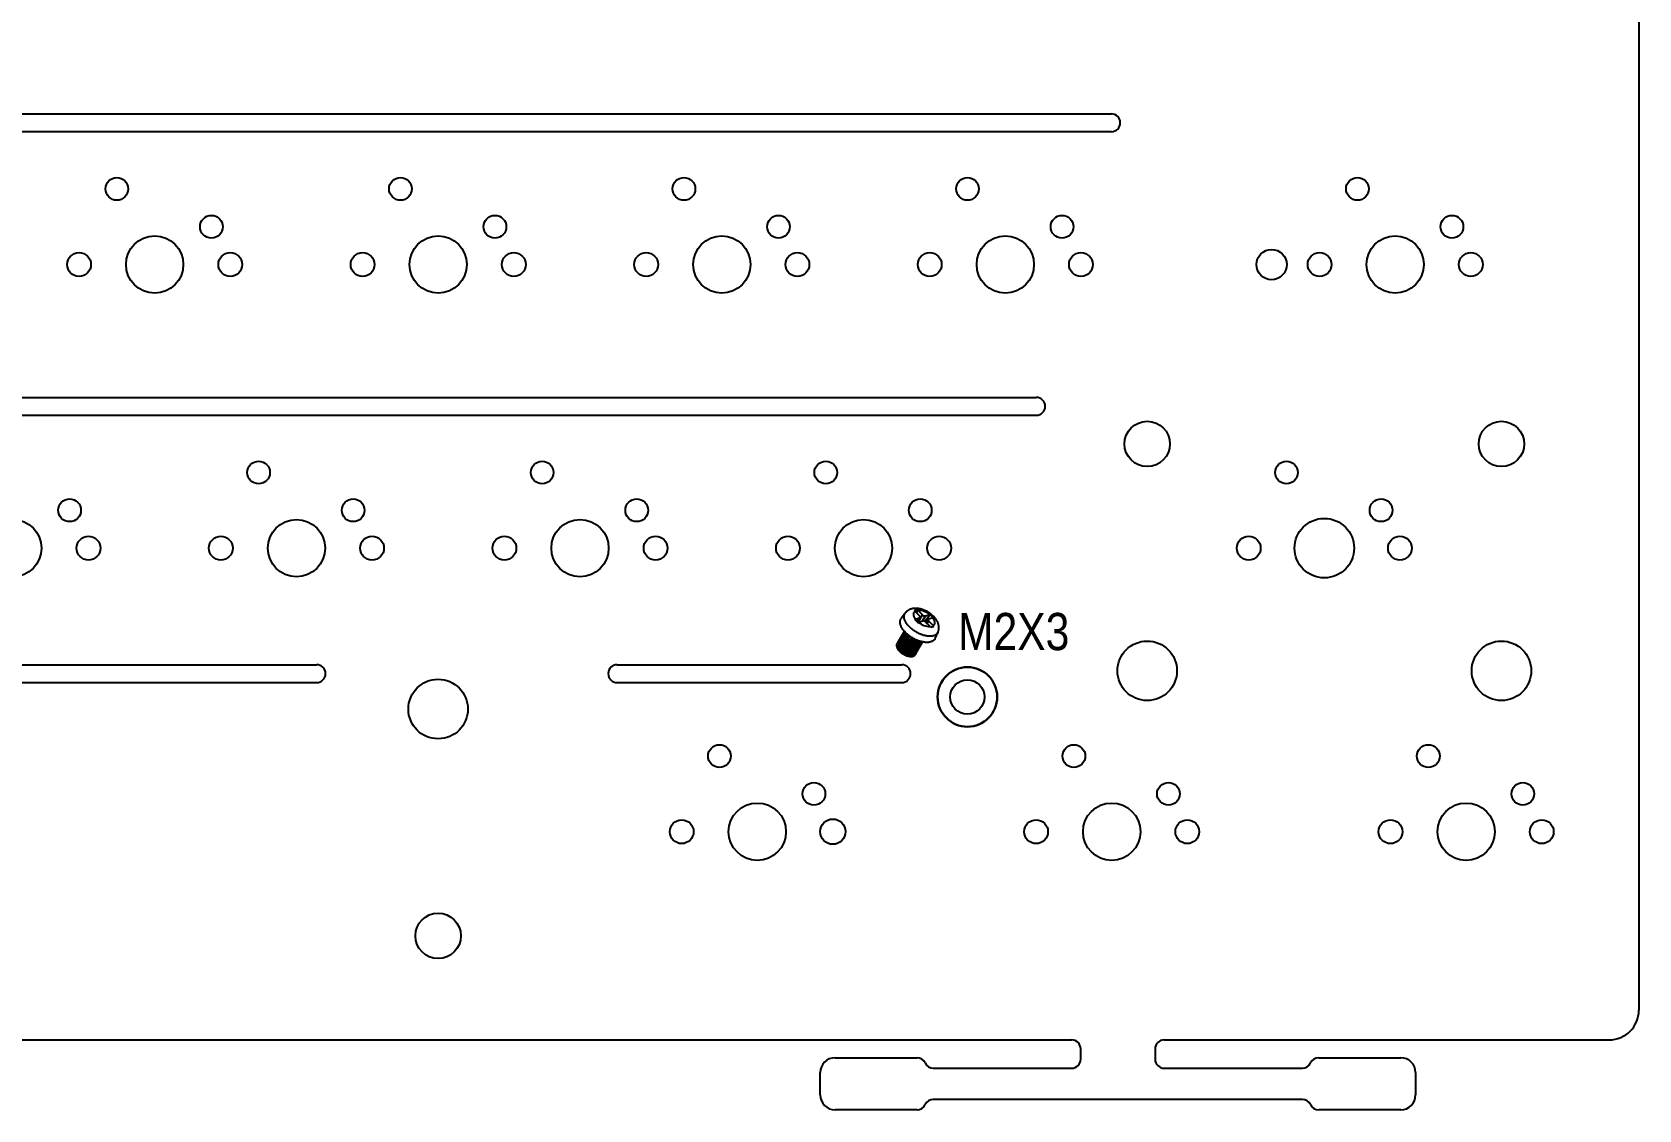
# Model space of a CAD drawing. Header units: millimetres. Extents: x 2210 to 4733, y 577 to 1929.
# Drawn here: x 2885.9 to 2993.8, y 1354.2 to 1426.6 of the extents above; entities that cross this region are included whole.
import ezdxf

# ---------------------------------------------------------------- set-up
doc = ezdxf.new("R2010")
doc.units = ezdxf.units.MM
doc.styles.get("Standard").update_dxf_attribs({"font": 'arial.ttf'})

msp = doc.modelspace()

# ---------------------------------------------------------------- linework, layer by layer
at = {"color": 7, "linetype": 'Continuous', "lineweight": 25}
for p, q in [((2993.817, 1480.078), (2993.817, 1360.853)), ((2753.747, 1421.066), (2958.378, 1421.066)), ((2958.378, 1419.866), (2753.747, 1419.866)), ((2753.747, 1402.016), (2953.335, 1402.016)), ((2753.747, 1400.816), (2953.335, 1400.816)), ((2821.28, 1384.059), (2904.985, 1384.059)), ((2925.175, 1384.059), (2944.291, 1384.059)), ((2821.28, 1382.859), (2904.985, 1382.859)), ((2925.175, 1382.859), (2944.291, 1382.859)), ((2839.667, 1358.853), (2955.717, 1358.853)), ((2956.317, 1357.553), (2956.317, 1358.253)), ((2961.317, 1358.253), (2961.317, 1357.553)), ((2961.917, 1358.853), (2991.817, 1358.853)), ((2939.817, 1357.653), (2945.327, 1357.653)), ((2946.417, 1356.953), (2955.717, 1356.953)), ((2961.917, 1356.953), (2971.217, 1356.953)), ((2972.308, 1357.653), (2977.817, 1357.653)), ((2938.817, 1355.153), (2938.817, 1356.653)), ((2978.817, 1356.653), (2978.817, 1355.153)), ((2971.217, 1354.853), (2946.417, 1354.853)), ((2945.327, 1354.153), (2939.817, 1354.153)), ((2977.817, 1354.153), (2972.308, 1354.153))]:
    msp.add_line(p, q, dxfattribs=at)
at = {"color": 4, "linetype": 'Continuous', "lineweight": 25}
for p, q in [((2944.528, 1387.523), (2944.266, 1387.167)), ((2945.488, 1387.339), (2945.183, 1387.647)), ((2945.199, 1387.127), (2945.492, 1387.216)), ((2945.308, 1387.521), (2945.353, 1387.748)), ((2945.331, 1386.941), (2945.492, 1387.216)), ((2945.342, 1386.93), (2945.522, 1387.238)), ((2945.394, 1387.711), (2945.699, 1387.403)), ((2945.404, 1386.9), (2945.699, 1387.403)), ((2945.884, 1387.335), (2945.678, 1386.984)), ((2945.834, 1386.972), (2946.213, 1387.433)), ((2945.884, 1387.335), (2946.177, 1387.424)), ((2946.073, 1387.091), (2945.947, 1386.876)), ((2946.397, 1387.202), (2946.104, 1387.113)), ((2944.314, 1386.062), (2944.302, 1386.043)), ((2944.38, 1386.176), (2944.369, 1386.157)), ((2944.447, 1386.29), (2944.436, 1386.271)), ((2945.712, 1386.994), (2945.419, 1386.905)), ((2946.202, 1386.618), (2945.897, 1386.927)), ((2946.108, 1386.991), (2946.006, 1386.817)), ((2946.108, 1386.991), (2946.413, 1386.682)), ((2946.547, 1385.829), (2946.73, 1386.232)), ((2943.98, 1385.493), (2943.969, 1385.474)), ((2944.047, 1385.607), (2944.035, 1385.588)), ((2944.113, 1385.721), (2944.102, 1385.702)), ((2944.18, 1385.834), (2944.169, 1385.815)), ((2944.247, 1385.948), (2944.236, 1385.929)), ((2945.348, 1384.971), (2945.359, 1384.99)), ((2945.415, 1385.084), (2945.426, 1385.103)), ((2945.482, 1385.198), (2945.493, 1385.217)), ((2945.549, 1385.312), (2945.56, 1385.331)), ((2945.615, 1385.426), (2945.626, 1385.445)), ((2945.682, 1385.54), (2945.693, 1385.559)), ((2945.215, 1384.743), (2945.226, 1384.762)), ((2945.282, 1384.857), (2945.293, 1384.876))]:
    msp.add_line(p, q, dxfattribs=at)
at = {"color": 4, "linetype": 'Continuous', "lineweight": 25, "flags": 128}
for points in [[(2944.558, 1386.212), (2944.516, 1386.256), (2944.476, 1386.299), (2944.439, 1386.344), (2944.404, 1386.388), (2944.371, 1386.433), (2944.341, 1386.478), (2944.314, 1386.523), (2944.289, 1386.568), (2944.266, 1386.612), (2944.247, 1386.656), (2944.23, 1386.7), (2944.216, 1386.743), (2944.205, 1386.785), (2944.197, 1386.827), (2944.192, 1386.868), (2944.189, 1386.907), (2944.19, 1386.946), (2944.193, 1386.983), (2944.2, 1387.02), (2944.209, 1387.054), (2944.221, 1387.088), (2944.237, 1387.12), (2944.254, 1387.15), (2944.266, 1387.167)], [(2946.731, 1386.232), (2946.728, 1386.226), (2946.712, 1386.196), (2946.692, 1386.167), (2946.67, 1386.139), (2946.646, 1386.114), (2946.618, 1386.09), (2946.588, 1386.069), (2946.556, 1386.049), (2946.521, 1386.031), (2946.484, 1386.016), (2946.444, 1386.003), (2946.403, 1385.991), (2946.359, 1385.982), (2946.314, 1385.976), (2946.266, 1385.971), (2946.217, 1385.969), (2946.167, 1385.969), (2946.115, 1385.971), (2946.061, 1385.975), (2946.007, 1385.982), (2945.951, 1385.991), (2945.895, 1386.002), (2945.838, 1386.015), (2945.78, 1386.03), (2945.722, 1386.048), (2945.663, 1386.067), (2945.605, 1386.089), (2945.546, 1386.112), (2945.488, 1386.137), (2945.43, 1386.164), (2945.372, 1386.193), (2945.315, 1386.224), (2945.259, 1386.256), (2945.204, 1386.29), (2945.149, 1386.325), (2945.096, 1386.361), (2945.045, 1386.399), (2944.994, 1386.437), (2944.945, 1386.477), (2944.898, 1386.518), (2944.853, 1386.56), (2944.81, 1386.602), (2944.769, 1386.645), (2944.73, 1386.688), (2944.693, 1386.732), (2944.658, 1386.776), (2944.626, 1386.821), (2944.597, 1386.865), (2944.57, 1386.909), (2944.546, 1386.954), (2944.524, 1386.998), (2944.506, 1387.041), (2944.49, 1387.084), (2944.477, 1387.126), (2944.467, 1387.168), (2944.46, 1387.209), (2944.455, 1387.249), (2944.454, 1387.288), (2944.456, 1387.325), (2944.461, 1387.362), (2944.468, 1387.397), (2944.479, 1387.431), (2944.492, 1387.463), (2944.509, 1387.494), (2944.528, 1387.523), (2944.528, 1387.523)], [(2945.183, 1387.647), (2945.16, 1387.629), (2945.14, 1387.61), (2945.122, 1387.589), (2945.107, 1387.566), (2945.095, 1387.542), (2945.086, 1387.516), (2945.08, 1387.488), (2945.076, 1387.459), (2945.076, 1387.429), (2945.078, 1387.398), (2945.084, 1387.366), (2945.092, 1387.334), (2945.103, 1387.3), (2945.117, 1387.266), (2945.133, 1387.232), (2945.153, 1387.197), (2945.175, 1387.162), (2945.199, 1387.127)], [(2945.492, 1387.216), (2945.505, 1387.222), (2945.515, 1387.229), (2945.523, 1387.239), (2945.527, 1387.251), (2945.528, 1387.264), (2945.526, 1387.278), (2945.521, 1387.293), (2945.513, 1387.308), (2945.502, 1387.324), (2945.488, 1387.339)], [(2946.104, 1387.113), (2946.091, 1387.108), (2946.08, 1387.1), (2946.073, 1387.09), (2946.069, 1387.079), (2946.067, 1387.066), (2946.069, 1387.052), (2946.075, 1387.037), (2946.083, 1387.021), (2946.094, 1387.006), (2946.108, 1386.991)], [(2946.413, 1386.682), (2946.436, 1386.7), (2946.456, 1386.719), (2946.474, 1386.74), (2946.488, 1386.763), (2946.5, 1386.788), (2946.51, 1386.814), (2946.516, 1386.841), (2946.519, 1386.87), (2946.52, 1386.9), (2946.518, 1386.931), (2946.512, 1386.963), (2946.504, 1386.996), (2946.493, 1387.029), (2946.479, 1387.063), (2946.462, 1387.098), (2946.443, 1387.132), (2946.421, 1387.167), (2946.397, 1387.202)], [(2944.302, 1386.043), (2944.291, 1386.021), (2944.282, 1385.996), (2944.276, 1385.97), (2944.273, 1385.942), (2944.273, 1385.913), (2944.275, 1385.883), (2944.281, 1385.853), (2944.29, 1385.821), (2944.301, 1385.789), (2944.316, 1385.756), (2944.333, 1385.723), (2944.353, 1385.689), (2944.376, 1385.656), (2944.401, 1385.622), (2944.428, 1385.589), (2944.458, 1385.557), (2944.49, 1385.524), (2944.523, 1385.493), (2944.559, 1385.462), (2944.596, 1385.433), (2944.635, 1385.404), (2944.675, 1385.377), (2944.717, 1385.351), (2944.759, 1385.327), (2944.802, 1385.304), (2944.846, 1385.283), (2944.889, 1385.264), (2944.934, 1385.246), (2944.978, 1385.231), (2945.022, 1385.217), (2945.065, 1385.206), (2945.108, 1385.197), (2945.15, 1385.19), (2945.19, 1385.185), (2945.23, 1385.183), (2945.268, 1385.183), (2945.305, 1385.185), (2945.34, 1385.189), (2945.373, 1385.195), (2945.404, 1385.204), (2945.433, 1385.215), (2945.46, 1385.228), (2945.484, 1385.243), (2945.506, 1385.26), (2945.525, 1385.279), (2945.541, 1385.3), (2945.549, 1385.312)], [(2944.348, 1386.106), (2944.347, 1386.105), (2944.329, 1386.085), (2944.314, 1386.063), (2944.302, 1386.04), (2944.293, 1386.015), (2944.287, 1385.989), (2944.284, 1385.961), (2944.284, 1385.932), (2944.287, 1385.902), (2944.292, 1385.871), (2944.301, 1385.84), (2944.313, 1385.807), (2944.327, 1385.775), (2944.344, 1385.741), (2944.364, 1385.708), (2944.387, 1385.675), (2944.412, 1385.641), (2944.439, 1385.608), (2944.469, 1385.576), (2944.501, 1385.543), (2944.535, 1385.512), (2944.57, 1385.481), (2944.608, 1385.452), (2944.646, 1385.423), (2944.687, 1385.396), (2944.728, 1385.37), (2944.77, 1385.346), (2944.813, 1385.323), (2944.857, 1385.302), (2944.901, 1385.283), (2944.945, 1385.265), (2944.989, 1385.25), (2945.033, 1385.236), (2945.076, 1385.225), (2945.119, 1385.216), (2945.161, 1385.209), (2945.202, 1385.204), (2945.241, 1385.202), (2945.28, 1385.202), (2945.316, 1385.204), (2945.351, 1385.208), (2945.384, 1385.214), (2945.416, 1385.223), (2945.444, 1385.234), (2945.471, 1385.247), (2945.495, 1385.262), (2945.517, 1385.279), (2945.536, 1385.298), (2945.552, 1385.319), (2945.565, 1385.341), (2945.576, 1385.365), (2945.581, 1385.382)], [(2944.369, 1386.157), (2944.358, 1386.135), (2944.349, 1386.11), (2944.343, 1386.084), (2944.34, 1386.056), (2944.339, 1386.027), (2944.342, 1385.997), (2944.348, 1385.966), (2944.357, 1385.935), (2944.368, 1385.902), (2944.383, 1385.869), (2944.4, 1385.836), (2944.42, 1385.803), (2944.442, 1385.769), (2944.467, 1385.736), (2944.495, 1385.703), (2944.525, 1385.67), (2944.556, 1385.638), (2944.59, 1385.607), (2944.626, 1385.576), (2944.663, 1385.547), (2944.702, 1385.518), (2944.742, 1385.491), (2944.783, 1385.465), (2944.826, 1385.441), (2944.869, 1385.418), (2944.912, 1385.397), (2944.956, 1385.377), (2945, 1385.36), (2945.044, 1385.345), (2945.088, 1385.331), (2945.132, 1385.32), (2945.174, 1385.311), (2945.216, 1385.304), (2945.257, 1385.299), (2945.297, 1385.297), (2945.335, 1385.296), (2945.372, 1385.298), (2945.407, 1385.303), (2945.44, 1385.309), (2945.471, 1385.318), (2945.5, 1385.329), (2945.527, 1385.342), (2945.551, 1385.357), (2945.572, 1385.374), (2945.591, 1385.393), (2945.608, 1385.414), (2945.615, 1385.426)], [(2944.415, 1386.22), (2944.414, 1386.219), (2944.396, 1386.199), (2944.381, 1386.177), (2944.369, 1386.154), (2944.36, 1386.129), (2944.354, 1386.103), (2944.351, 1386.075), (2944.351, 1386.046), (2944.353, 1386.016), (2944.359, 1385.985), (2944.368, 1385.954), (2944.379, 1385.921), (2944.394, 1385.888), (2944.411, 1385.855), (2944.431, 1385.822), (2944.453, 1385.788), (2944.478, 1385.755), (2944.506, 1385.722), (2944.536, 1385.689), (2944.567, 1385.657), (2944.601, 1385.626), (2944.637, 1385.595), (2944.674, 1385.566), (2944.713, 1385.537), (2944.753, 1385.51), (2944.795, 1385.484), (2944.837, 1385.46), (2944.88, 1385.437), (2944.923, 1385.416), (2944.967, 1385.396), (2945.011, 1385.379), (2945.056, 1385.364), (2945.099, 1385.35), (2945.143, 1385.339), (2945.186, 1385.33), (2945.227, 1385.323), (2945.268, 1385.318), (2945.308, 1385.316), (2945.346, 1385.315), (2945.383, 1385.317), (2945.418, 1385.322), (2945.451, 1385.328), (2945.482, 1385.337), (2945.511, 1385.348), (2945.538, 1385.361), (2945.562, 1385.376), (2945.583, 1385.393), (2945.602, 1385.412), (2945.619, 1385.433), (2945.632, 1385.455), (2945.643, 1385.479), (2945.648, 1385.496)], [(2944.436, 1386.271), (2944.425, 1386.249), (2944.416, 1386.224), (2944.41, 1386.197), (2944.406, 1386.17), (2944.406, 1386.141), (2944.409, 1386.111), (2944.415, 1386.08), (2944.423, 1386.048), (2944.435, 1386.016), (2944.449, 1385.983), (2944.467, 1385.95), (2944.487, 1385.917), (2944.509, 1385.883), (2944.534, 1385.85), (2944.562, 1385.817), (2944.591, 1385.784), (2944.623, 1385.752), (2944.657, 1385.721), (2944.693, 1385.69), (2944.73, 1385.66), (2944.769, 1385.632), (2944.809, 1385.605), (2944.85, 1385.579), (2944.892, 1385.554), (2944.935, 1385.532), (2944.979, 1385.51), (2945.023, 1385.491), (2945.067, 1385.474), (2945.111, 1385.458), (2945.155, 1385.445), (2945.198, 1385.434), (2945.241, 1385.425), (2945.283, 1385.418), (2945.324, 1385.413), (2945.364, 1385.41), (2945.402, 1385.41), (2945.439, 1385.412), (2945.474, 1385.417), (2945.507, 1385.423), (2945.538, 1385.432), (2945.567, 1385.443), (2945.593, 1385.456), (2945.618, 1385.471), (2945.639, 1385.488), (2945.658, 1385.507), (2945.674, 1385.527), (2945.682, 1385.54)], [(2944.464, 1386.314), (2944.463, 1386.312), (2944.448, 1386.291), (2944.436, 1386.268), (2944.427, 1386.243), (2944.421, 1386.216), (2944.418, 1386.189), (2944.417, 1386.16), (2944.42, 1386.13), (2944.426, 1386.099), (2944.435, 1386.067), (2944.446, 1386.035), (2944.461, 1386.002), (2944.478, 1385.969), (2944.498, 1385.936), (2944.52, 1385.902), (2944.545, 1385.869), (2944.573, 1385.836), (2944.602, 1385.803), (2944.634, 1385.771), (2944.668, 1385.74), (2944.704, 1385.709), (2944.741, 1385.679), (2944.78, 1385.651), (2944.82, 1385.624), (2944.861, 1385.598), (2944.904, 1385.573), (2944.947, 1385.551), (2944.99, 1385.529), (2945.034, 1385.51), (2945.078, 1385.493), (2945.122, 1385.477), (2945.166, 1385.464), (2945.21, 1385.453), (2945.252, 1385.444), (2945.294, 1385.437), (2945.335, 1385.432), (2945.375, 1385.429), (2945.413, 1385.429), (2945.45, 1385.431), (2945.485, 1385.436), (2945.518, 1385.442), (2945.549, 1385.451), (2945.578, 1385.462), (2945.605, 1385.475), (2945.629, 1385.49), (2945.65, 1385.507), (2945.669, 1385.526), (2945.685, 1385.546), (2945.699, 1385.569), (2945.706, 1385.585)], [(2946.547, 1385.829), (2946.544, 1385.823), (2946.528, 1385.792), (2946.509, 1385.763), (2946.487, 1385.735), (2946.462, 1385.709), (2946.435, 1385.685), (2946.405, 1385.663), (2946.372, 1385.643), (2946.337, 1385.625), (2946.3, 1385.608), (2946.261, 1385.594), (2946.219, 1385.583), (2946.176, 1385.573), (2946.13, 1385.565), (2946.083, 1385.56), (2946.034, 1385.557), (2945.983, 1385.556), (2945.931, 1385.557), (2945.878, 1385.561), (2945.823, 1385.566), (2945.768, 1385.574), (2945.711, 1385.584), (2945.654, 1385.596), (2945.596, 1385.611), (2945.537, 1385.627), (2945.478, 1385.646), (2945.419, 1385.666), (2945.36, 1385.689), (2945.3, 1385.713), (2945.242, 1385.739), (2945.183, 1385.767), (2945.125, 1385.797), (2945.067, 1385.828), (2945.011, 1385.861), (2944.955, 1385.895), (2944.9, 1385.931), (2944.847, 1385.968), (2944.794, 1386.006), (2944.744, 1386.045), (2944.695, 1386.086), (2944.647, 1386.127), (2944.601, 1386.169), (2944.558, 1386.212)], [(2943.969, 1385.474), (2943.958, 1385.452), (2943.948, 1385.427), (2943.942, 1385.401), (2943.939, 1385.373), (2943.939, 1385.344), (2943.942, 1385.314), (2943.947, 1385.283), (2943.956, 1385.252), (2943.968, 1385.219), (2943.982, 1385.187), (2943.999, 1385.153), (2944.019, 1385.12), (2944.042, 1385.087), (2944.067, 1385.053), (2944.094, 1385.02), (2944.124, 1384.988), (2944.156, 1384.955), (2944.19, 1384.924), (2944.225, 1384.893), (2944.263, 1384.864), (2944.301, 1384.835), (2944.342, 1384.808), (2944.383, 1384.782), (2944.425, 1384.758), (2944.468, 1384.735), (2944.512, 1384.714), (2944.556, 1384.695), (2944.6, 1384.677), (2944.644, 1384.662), (2944.688, 1384.648), (2944.731, 1384.637), (2944.774, 1384.628), (2944.816, 1384.621), (2944.857, 1384.616), (2944.896, 1384.614), (2944.935, 1384.614), (2944.971, 1384.616), (2945.006, 1384.62), (2945.04, 1384.626), (2945.071, 1384.635), (2945.1, 1384.646), (2945.126, 1384.659), (2945.15, 1384.674), (2945.172, 1384.691), (2945.191, 1384.71), (2945.207, 1384.731), (2945.215, 1384.743)], [(2944.014, 1385.537), (2944.013, 1385.536), (2943.995, 1385.516), (2943.981, 1385.494), (2943.969, 1385.471), (2943.96, 1385.446), (2943.953, 1385.42), (2943.95, 1385.392), (2943.95, 1385.363), (2943.953, 1385.333), (2943.959, 1385.302), (2943.967, 1385.271), (2943.979, 1385.238), (2943.993, 1385.206), (2944.01, 1385.172), (2944.03, 1385.139), (2944.053, 1385.106), (2944.078, 1385.072), (2944.105, 1385.039), (2944.135, 1385.006), (2944.167, 1384.974), (2944.201, 1384.943), (2944.236, 1384.912), (2944.274, 1384.883), (2944.313, 1384.854), (2944.353, 1384.827), (2944.394, 1384.801), (2944.436, 1384.777), (2944.479, 1384.754), (2944.523, 1384.733), (2944.567, 1384.714), (2944.611, 1384.696), (2944.655, 1384.681), (2944.699, 1384.667), (2944.742, 1384.656), (2944.785, 1384.647), (2944.827, 1384.64), (2944.868, 1384.635), (2944.908, 1384.633), (2944.946, 1384.633), (2944.983, 1384.635), (2945.018, 1384.639), (2945.051, 1384.645), (2945.082, 1384.654), (2945.111, 1384.665), (2945.137, 1384.678), (2945.161, 1384.693), (2945.183, 1384.71), (2945.202, 1384.729), (2945.218, 1384.75), (2945.231, 1384.772), (2945.242, 1384.796), (2945.247, 1384.813)], [(2944.035, 1385.588), (2944.024, 1385.566), (2944.015, 1385.541), (2944.009, 1385.515), (2944.006, 1385.487), (2944.006, 1385.458), (2944.008, 1385.428), (2944.014, 1385.397), (2944.023, 1385.366), (2944.034, 1385.333), (2944.049, 1385.3), (2944.066, 1385.267), (2944.086, 1385.234), (2944.109, 1385.2), (2944.134, 1385.167), (2944.161, 1385.134), (2944.191, 1385.101), (2944.223, 1385.069), (2944.256, 1385.038), (2944.292, 1385.007), (2944.329, 1384.978), (2944.368, 1384.949), (2944.408, 1384.922), (2944.45, 1384.896), (2944.492, 1384.872), (2944.535, 1384.849), (2944.579, 1384.828), (2944.622, 1384.808), (2944.667, 1384.791), (2944.711, 1384.776), (2944.754, 1384.762), (2944.798, 1384.751), (2944.841, 1384.742), (2944.883, 1384.735), (2944.923, 1384.73), (2944.963, 1384.728), (2945.001, 1384.727), (2945.038, 1384.729), (2945.073, 1384.734), (2945.106, 1384.74), (2945.137, 1384.749), (2945.166, 1384.76), (2945.193, 1384.773), (2945.217, 1384.788), (2945.239, 1384.805), (2945.258, 1384.824), (2945.274, 1384.845), (2945.282, 1384.857)], [(2944.081, 1385.65), (2944.08, 1385.65), (2944.062, 1385.63), (2944.047, 1385.608), (2944.035, 1385.585), (2944.026, 1385.56), (2944.02, 1385.534), (2944.017, 1385.506), (2944.017, 1385.477), (2944.02, 1385.447), (2944.025, 1385.416), (2944.034, 1385.385), (2944.046, 1385.352), (2944.06, 1385.319), (2944.077, 1385.286), (2944.097, 1385.253), (2944.12, 1385.219), (2944.145, 1385.186), (2944.172, 1385.153), (2944.202, 1385.12), (2944.234, 1385.088), (2944.268, 1385.057), (2944.303, 1385.026), (2944.341, 1384.997), (2944.379, 1384.968), (2944.42, 1384.941), (2944.461, 1384.915), (2944.503, 1384.89), (2944.546, 1384.868), (2944.59, 1384.847), (2944.634, 1384.827), (2944.678, 1384.81), (2944.722, 1384.795), (2944.766, 1384.781), (2944.809, 1384.77), (2944.852, 1384.761), (2944.894, 1384.754), (2944.935, 1384.749), (2944.974, 1384.747), (2945.013, 1384.746), (2945.049, 1384.748), (2945.084, 1384.753), (2945.117, 1384.759), (2945.149, 1384.768), (2945.177, 1384.779), (2945.204, 1384.792), (2945.228, 1384.807), (2945.25, 1384.824), (2945.269, 1384.843), (2945.285, 1384.864), (2945.298, 1384.886), (2945.309, 1384.91), (2945.314, 1384.927)], [(2944.102, 1385.702), (2944.091, 1385.68), (2944.082, 1385.655), (2944.076, 1385.628), (2944.073, 1385.601), (2944.072, 1385.572), (2944.075, 1385.542), (2944.081, 1385.511), (2944.09, 1385.479), (2944.101, 1385.447), (2944.116, 1385.414), (2944.133, 1385.381), (2944.153, 1385.348), (2944.175, 1385.314), (2944.2, 1385.281), (2944.228, 1385.248), (2944.257, 1385.215), (2944.289, 1385.183), (2944.323, 1385.152), (2944.359, 1385.121), (2944.396, 1385.091), (2944.435, 1385.063), (2944.475, 1385.036), (2944.516, 1385.01), (2944.559, 1384.985), (2944.602, 1384.963), (2944.645, 1384.941), (2944.689, 1384.922), (2944.733, 1384.905), (2944.777, 1384.889), (2944.821, 1384.876), (2944.865, 1384.865), (2944.907, 1384.856), (2944.949, 1384.849), (2944.99, 1384.844), (2945.03, 1384.841), (2945.068, 1384.841), (2945.105, 1384.843), (2945.14, 1384.848), (2945.173, 1384.854), (2945.204, 1384.863), (2945.233, 1384.874), (2945.26, 1384.887), (2945.284, 1384.902), (2945.305, 1384.919), (2945.324, 1384.938), (2945.34, 1384.958), (2945.348, 1384.971)], [(2944.147, 1385.764), (2944.147, 1385.763), (2944.129, 1385.743), (2944.114, 1385.722), (2944.102, 1385.699), (2944.093, 1385.674), (2944.087, 1385.647), (2944.084, 1385.62), (2944.084, 1385.591), (2944.086, 1385.561), (2944.092, 1385.53), (2944.101, 1385.498), (2944.112, 1385.466), (2944.127, 1385.433), (2944.144, 1385.4), (2944.164, 1385.367), (2944.186, 1385.333), (2944.211, 1385.3), (2944.239, 1385.267), (2944.269, 1385.234), (2944.3, 1385.202), (2944.334, 1385.171), (2944.37, 1385.14), (2944.407, 1385.11), (2944.446, 1385.082), (2944.486, 1385.055), (2944.528, 1385.029), (2944.57, 1385.004), (2944.613, 1384.982), (2944.656, 1384.96), (2944.7, 1384.941), (2944.744, 1384.924), (2944.789, 1384.908), (2944.832, 1384.895), (2944.876, 1384.884), (2944.919, 1384.875), (2944.96, 1384.868), (2945.001, 1384.863), (2945.041, 1384.86), (2945.079, 1384.86), (2945.116, 1384.862), (2945.151, 1384.866), (2945.184, 1384.873), (2945.215, 1384.882), (2945.244, 1384.893), (2945.271, 1384.906), (2945.295, 1384.921), (2945.316, 1384.938), (2945.335, 1384.957), (2945.352, 1384.977), (2945.365, 1385), (2945.376, 1385.024), (2945.381, 1385.041)], [(2944.169, 1385.815), (2944.158, 1385.793), (2944.149, 1385.769), (2944.143, 1385.742), (2944.139, 1385.715), (2944.139, 1385.686), (2944.142, 1385.656), (2944.148, 1385.625), (2944.156, 1385.593), (2944.168, 1385.561), (2944.182, 1385.528), (2944.2, 1385.495), (2944.22, 1385.462), (2944.242, 1385.428), (2944.267, 1385.395), (2944.295, 1385.362), (2944.324, 1385.329), (2944.356, 1385.297), (2944.39, 1385.265), (2944.426, 1385.235), (2944.463, 1385.205), (2944.502, 1385.177), (2944.542, 1385.149), (2944.583, 1385.124), (2944.625, 1385.099), (2944.668, 1385.076), (2944.712, 1385.055), (2944.756, 1385.036), (2944.8, 1385.019), (2944.844, 1385.003), (2944.888, 1384.99), (2944.931, 1384.978), (2944.974, 1384.969), (2945.016, 1384.962), (2945.057, 1384.958), (2945.097, 1384.955), (2945.135, 1384.955), (2945.172, 1384.957), (2945.207, 1384.961), (2945.24, 1384.968), (2945.271, 1384.977), (2945.3, 1384.987), (2945.326, 1385), (2945.351, 1385.015), (2945.372, 1385.032), (2945.391, 1385.051), (2945.407, 1385.072), (2945.415, 1385.084)], [(2944.214, 1385.878), (2944.213, 1385.877), (2944.196, 1385.857), (2944.181, 1385.836), (2944.169, 1385.812), (2944.16, 1385.787), (2944.154, 1385.761), (2944.151, 1385.734), (2944.15, 1385.705), (2944.153, 1385.675), (2944.159, 1385.644), (2944.168, 1385.612), (2944.179, 1385.58), (2944.194, 1385.547), (2944.211, 1385.514), (2944.231, 1385.48), (2944.253, 1385.447), (2944.278, 1385.414), (2944.306, 1385.381), (2944.335, 1385.348), (2944.367, 1385.316), (2944.401, 1385.284), (2944.437, 1385.254), (2944.474, 1385.224), (2944.513, 1385.196), (2944.553, 1385.168), (2944.594, 1385.142), (2944.637, 1385.118), (2944.68, 1385.095), (2944.723, 1385.074), (2944.767, 1385.055), (2944.811, 1385.038), (2944.855, 1385.022), (2944.899, 1385.009), (2944.943, 1384.997), (2944.985, 1384.988), (2945.027, 1384.981), (2945.068, 1384.977), (2945.108, 1384.974), (2945.146, 1384.974), (2945.183, 1384.976), (2945.218, 1384.98), (2945.251, 1384.987), (2945.282, 1384.996), (2945.311, 1385.006), (2945.338, 1385.019), (2945.362, 1385.034), (2945.383, 1385.051), (2945.402, 1385.07), (2945.418, 1385.091), (2945.432, 1385.114), (2945.442, 1385.138), (2945.448, 1385.155)], [(2944.236, 1385.929), (2944.225, 1385.907), (2944.215, 1385.882), (2944.209, 1385.856), (2944.206, 1385.828), (2944.206, 1385.8), (2944.209, 1385.77), (2944.214, 1385.739), (2944.223, 1385.707), (2944.235, 1385.675), (2944.249, 1385.642), (2944.266, 1385.609), (2944.286, 1385.575), (2944.309, 1385.542), (2944.334, 1385.509), (2944.361, 1385.475), (2944.391, 1385.443), (2944.423, 1385.411), (2944.457, 1385.379), (2944.492, 1385.349), (2944.53, 1385.319), (2944.568, 1385.29), (2944.609, 1385.263), (2944.65, 1385.237), (2944.692, 1385.213), (2944.735, 1385.19), (2944.779, 1385.169), (2944.823, 1385.15), (2944.867, 1385.132), (2944.911, 1385.117), (2944.955, 1385.104), (2944.998, 1385.092), (2945.041, 1385.083), (2945.083, 1385.076), (2945.124, 1385.071), (2945.163, 1385.069), (2945.202, 1385.069), (2945.238, 1385.071), (2945.273, 1385.075), (2945.307, 1385.082), (2945.338, 1385.09), (2945.367, 1385.101), (2945.393, 1385.114), (2945.417, 1385.129), (2945.439, 1385.146), (2945.458, 1385.165), (2945.474, 1385.186), (2945.482, 1385.198)], [(2944.281, 1385.992), (2944.28, 1385.991), (2944.262, 1385.971), (2944.248, 1385.949), (2944.236, 1385.926), (2944.227, 1385.901), (2944.22, 1385.875), (2944.217, 1385.847), (2944.217, 1385.818), (2944.22, 1385.789), (2944.226, 1385.758), (2944.234, 1385.726), (2944.246, 1385.694), (2944.26, 1385.661), (2944.277, 1385.628), (2944.297, 1385.594), (2944.32, 1385.561), (2944.345, 1385.527), (2944.372, 1385.494), (2944.402, 1385.462), (2944.434, 1385.43), (2944.468, 1385.398), (2944.503, 1385.368), (2944.541, 1385.338), (2944.58, 1385.309), (2944.62, 1385.282), (2944.661, 1385.256), (2944.703, 1385.232), (2944.746, 1385.209), (2944.79, 1385.188), (2944.834, 1385.169), (2944.878, 1385.151), (2944.922, 1385.136), (2944.966, 1385.123), (2945.009, 1385.111), (2945.052, 1385.102), (2945.094, 1385.095), (2945.135, 1385.09), (2945.175, 1385.088), (2945.213, 1385.088), (2945.25, 1385.09), (2945.285, 1385.094), (2945.318, 1385.101), (2945.349, 1385.109), (2945.378, 1385.12), (2945.404, 1385.133), (2945.428, 1385.148), (2945.45, 1385.165), (2945.469, 1385.184), (2945.485, 1385.205), (2945.499, 1385.227), (2945.509, 1385.252), (2945.514, 1385.268)]]:
    msp.add_lwpolyline(points, dxfattribs=at)
at = {"color": 7, "linetype": 'Continuous', "lineweight": 25}
for centre, radius in [((2891.565, 1416.023), 0.762), ((2910.615, 1416.023), 0.762), ((2929.665, 1416.023), 0.762), ((2948.715, 1416.023), 0.762), ((2974.91, 1416.023), 0.762), ((2897.915, 1413.483), 0.762), ((2916.965, 1413.483), 0.762), ((2936.015, 1413.483), 0.762), ((2955.065, 1413.483), 0.762), ((2981.26, 1413.483), 0.762), ((2894.105, 1410.941), 1.925), ((2913.155, 1410.941), 1.925), ((2932.205, 1410.941), 1.925), ((2951.255, 1410.941), 1.925), ((2977.449, 1410.941), 1.925), ((2889.025, 1410.941), 0.8), ((2899.185, 1410.941), 0.8), ((2908.075, 1410.941), 0.8), ((2918.235, 1410.941), 0.8), ((2927.125, 1410.941), 0.8), ((2937.285, 1410.941), 0.8), ((2946.175, 1410.941), 0.8), ((2956.335, 1410.941), 0.8), ((2972.369, 1410.941), 0.8), ((2982.529, 1410.941), 0.8), ((2960.786, 1398.891), 1.525), ((2984.586, 1398.891), 1.525), ((2901.09, 1396.97), 0.762), ((2920.14, 1396.97), 0.762), ((2939.19, 1396.97), 0.762), ((2970.147, 1396.97), 0.762), ((2888.392, 1394.43), 0.762), ((2907.44, 1394.43), 0.762), ((2926.49, 1394.43), 0.762), ((2945.54, 1394.43), 0.762), ((2976.498, 1394.43), 0.762), ((2884.58, 1391.891), 1.925), ((2903.63, 1391.891), 1.925), ((2922.68, 1391.891), 1.925), ((2941.73, 1391.891), 1.925), ((2972.686, 1391.891), 2), ((2889.66, 1391.891), 0.8), ((2898.55, 1391.891), 0.8), ((2908.71, 1391.891), 0.8), ((2917.6, 1391.891), 0.8), ((2927.76, 1391.891), 0.8), ((2936.65, 1391.891), 0.8), ((2946.81, 1391.891), 0.8), ((2967.606, 1391.891), 0.8), ((2977.766, 1391.891), 0.8), ((2960.786, 1383.651), 2), ((2984.586, 1383.651), 2), ((2913.149, 1381.081), 2), ((2948.707, 1381.894), 1.15), ((2948.707, 1381.894), 1.15), ((2932.047, 1377.923), 0.762), ((2955.862, 1377.923), 0.762), ((2979.673, 1377.923), 0.762), ((2938.397, 1375.383), 0.762), ((2962.213, 1375.383), 0.762), ((2986.023, 1375.383), 0.762), ((2934.591, 1372.841), 1.925), ((2958.401, 1372.841), 1.925), ((2982.211, 1372.841), 1.925), ((2929.511, 1372.841), 0.8), ((2939.667, 1372.843), 0.847), ((2953.321, 1372.841), 0.8), ((2963.481, 1372.841), 0.8), ((2977.131, 1372.841), 0.8), ((2987.291, 1372.841), 0.8), ((2913.149, 1365.842), 1.525)]:
    msp.add_circle(centre, radius, dxfattribs=at)
at = {"color": 5, "linetype": 'Continuous', "lineweight": 25}
msp.add_circle((2969.142, 1410.941), 1.016, dxfattribs=at)
at = {"color": 4, "lineweight": 30}
msp.add_circle((2948.707, 1381.894), 2, dxfattribs=at)
at = {"color": 7, "linetype": 'Continuous', "lineweight": 25}
for centre, radius, start, end in [((2958.378, 1420.466), 0.6, 0, 90), ((2958.378, 1420.466), 0.6, 270, 0), ((2953.335, 1401.416), 0.6, 0, 90), ((2953.335, 1401.416), 0.6, 270, 0), ((2904.985, 1383.459), 0.6, 0, 90), ((2925.175, 1383.459), 0.6, 90, 180), ((2944.291, 1383.459), 0.6, 0, 90), ((2904.985, 1383.459), 0.6, 270, 0), ((2925.175, 1383.459), 0.6, 180, 270), ((2944.291, 1383.459), 0.6, 270, 0), ((2991.817, 1360.853), 2, 270, 0), ((2955.717, 1358.253), 0.6, 0, 90), ((2961.917, 1358.253), 0.6, 90, 180), ((2939.817, 1356.653), 1, 90, 180), ((2945.327, 1357.053), 0.6, 24.62432, 90), ((2946.417, 1357.553), 0.6, 204.62432, 270), ((2955.717, 1357.553), 0.6, 270, 0), ((2961.917, 1357.553), 0.6, 180, 270), ((2971.217, 1357.553), 0.6, 270, 335.37568), ((2972.308, 1357.053), 0.6, 90, 155.37568), ((2977.817, 1356.653), 1, 0, 90), ((2939.817, 1355.153), 1, 180, 270), ((2946.417, 1354.253), 0.6, 90, 155.37568), ((2971.217, 1354.253), 0.6, 24.62432, 90), ((2977.817, 1355.153), 1, 270, 0), ((2945.327, 1354.753), 0.6, 270, 335.37568), ((2972.308, 1354.753), 0.6, 204.62432, 270)]:
    msp.add_arc(centre, radius, start, end, dxfattribs=at)
at = {"color": 4, "linetype": 'Continuous', "lineweight": 25}
for centre, radius, start, end in [((2945.383, 1386.47), 1.241, 50.23618, 89.48966), ((2945.856, 1387.544), 0.211, 222.0263, 277.69953), ((2945.383, 1386.458), 0.922, 189.7887, 289.42048), ((2945.414, 1386.511), 0.956, 193.29444, 285.91474), ((2945.589, 1386.809), 1.174, 213.4487, 265.76048), ((2945.631, 1386.88), 1.233, 218.95053, 260.25865), ((2946.213, 1387.859), 1.241, 230.23618, 269.48966), ((2945.74, 1386.786), 0.211, 42.0263, 97.69953)]:
    msp.add_arc(centre, radius, start, end, dxfattribs=at)
for points, knots in [([(2946.434, 1387.305), (2946.426, 1387.312), (2946.405, 1387.334), (2946.367, 1387.369), (2946.322, 1387.409), (2946.275, 1387.447), (2946.227, 1387.484), (2946.178, 1387.519), (2946.127, 1387.553), (2946.076, 1387.586), (2946.023, 1387.616), (2945.97, 1387.645), (2945.915, 1387.673), (2945.86, 1387.698), (2945.804, 1387.722), (2945.748, 1387.744), (2945.691, 1387.764), (2945.634, 1387.782), (2945.576, 1387.798), (2945.518, 1387.811), (2945.46, 1387.823), (2945.401, 1387.832), (2945.342, 1387.838), (2945.284, 1387.842), (2945.226, 1387.844), (2945.168, 1387.842), (2945.111, 1387.838), (2945.056, 1387.83), (2945.002, 1387.82), (2944.949, 1387.807), (2944.899, 1387.791), (2944.85, 1387.773), (2944.804, 1387.752), (2944.76, 1387.728), (2944.718, 1387.703), (2944.678, 1387.675), (2944.641, 1387.645), (2944.606, 1387.613), (2944.573, 1387.579), (2944.548, 1387.549), (2944.534, 1387.53), (2944.529, 1387.523)], [0, 0, 0, 0, 0.014971, 0.0419619, 0.0688218, 0.0955759, 0.1222386, 0.1488279, 0.1753637, 0.2018673, 0.2283611, 0.2548673, 0.2814017, 0.3079878, 0.3346487, 0.3614075, 0.3882864, 0.4153059, 0.4424838, 0.4698333, 0.4973602, 0.5250597, 0.5529122, 0.5808788, 0.6088845, 0.6368261, 0.6645973, 0.6920889, 0.7192022, 0.7458619, 0.7720226, 0.7976682, 0.8228076, 0.8474678, 0.8716864, 0.8955073, 0.9189763, 0.9421391, 0.9650402, 0.9877227, 1, 1, 1, 1]), ([(2946.73, 1386.232), (2946.735, 1386.242), (2946.746, 1386.266), (2946.76, 1386.306), (2946.773, 1386.349), (2946.783, 1386.394), (2946.79, 1386.439), (2946.794, 1386.484), (2946.796, 1386.53), (2946.796, 1386.577), (2946.792, 1386.624), (2946.786, 1386.672), (2946.776, 1386.72), (2946.764, 1386.768), (2946.75, 1386.816), (2946.732, 1386.865), (2946.711, 1386.914), (2946.688, 1386.963), (2946.661, 1387.011), (2946.632, 1387.059), (2946.601, 1387.107), (2946.566, 1387.154), (2946.53, 1387.2), (2946.491, 1387.245), (2946.459, 1387.279), (2946.44, 1387.299), (2946.434, 1387.305)], [0, 0, 0, 0, 0.0288958, 0.0675927, 0.1063441, 0.1452238, 0.1843083, 0.2236771, 0.2634129, 0.3036008, 0.3443268, 0.385675, 0.4277231, 0.470537, 0.5141625, 0.5586165, 0.6038786, 0.6498857, 0.6965324, 0.7436798, 0.7911707, 0.8388488, 0.8865471, 0.9341564, 0.9816106, 1, 1, 1, 1])]:
    msp.add_open_spline(points, degree=3, knots=knots, dxfattribs=at)
for points in [[(2945.353, 1387.748), (2945.283, 1387.729), (2945.213, 1387.708), (2945.142, 1387.684)], [(2945.142, 1387.684), (2945.156, 1387.673), (2945.17, 1387.66), (2945.183, 1387.647)], [(2945.199, 1387.127), (2945.187, 1387.124), (2945.173, 1387.119), (2945.16, 1387.113)], [(2945.16, 1387.113), (2945.234, 1387.041), (2945.307, 1386.967), (2945.38, 1386.891)], [(2945.394, 1387.711), (2945.381, 1387.724), (2945.367, 1387.737), (2945.353, 1387.748)], [(2946.213, 1387.433), (2946.201, 1387.431), (2946.189, 1387.428), (2946.177, 1387.424)], [(2946.433, 1387.211), (2946.361, 1387.287), (2946.288, 1387.361), (2946.213, 1387.433)], [(2946.397, 1387.202), (2946.409, 1387.206), (2946.421, 1387.209), (2946.433, 1387.211)], [(2945.38, 1386.891), (2945.393, 1386.897), (2945.406, 1386.902), (2945.419, 1386.905)], [(2946.202, 1386.618), (2946.215, 1386.605), (2946.228, 1386.591), (2946.24, 1386.576)], [(2946.24, 1386.576), (2946.312, 1386.598), (2946.382, 1386.62), (2946.451, 1386.64)], [(2946.451, 1386.64), (2946.439, 1386.655), (2946.426, 1386.669), (2946.413, 1386.682)]]:
    msp.add_open_spline(points, degree=3, dxfattribs=at)

# ---------------------------------------------------------------- texts
at = {"color": 67, "true_color": 0x727430, "insert": (2948.077, 1387.536), "char_height": 2.5, "attachment_point": 1}
msp.add_mtext_dynamic_manual_height_columns('{\\fAsap Condensed|b0|i0|c0|p34;\\C4;M2X3}', width=5.92034, gutter_width=12.5, heights=[0], dxfattribs=at)

doc.saveas('drawing.dxf')
